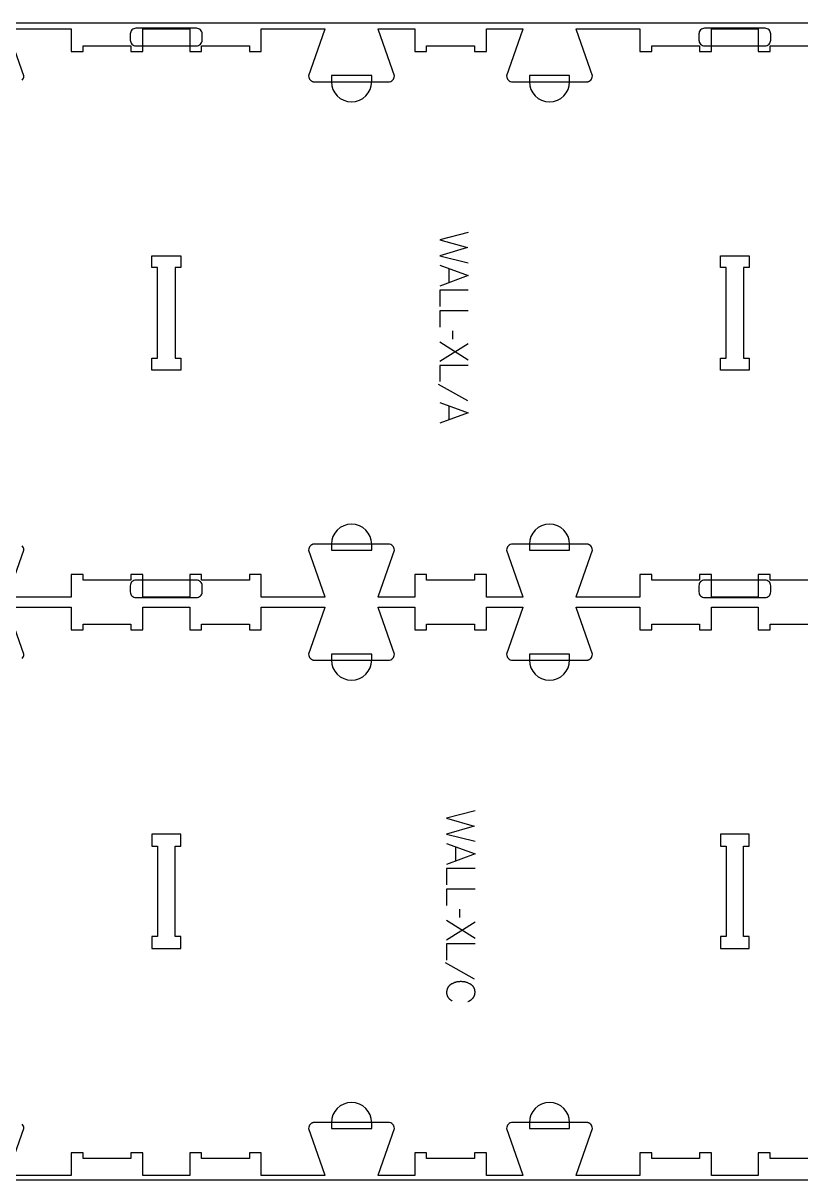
# Model space of a CAD drawing. Extents: x -31012 to -27828, y -10461 to -4867.
# Drawn here: x -30191 to -29370, y -6791 to -5571 of the extents above; entities that cross this region are included whole.
import ezdxf

# ---------------------------------------------------------------- set-up
doc = ezdxf.new("R2010")
doc.units = 0
for name, color, linetype in [('0_SHEET_SPRUCEPLY_2440X122', 1, 'CONTINUOUS'), ('1_ANYTOOL_1MMDEEP_LABELS_S', 2, 'CONTINUOUS'), ('3_ANYTOOL_CUTTHROUGH_INSID', 4, 'CONTINUOUS'), ('4_ANYTOOL_CUTTHROUGH_OUTSI', 5, 'CONTINUOUS'), ('5_ANYTOOL_HALF_MILL_9MM_IN', 3, 'CONTINUOUS')]:
    doc.layers.add(name, color=color, linetype=linetype)

msp = doc.modelspace()

# ---------------------------------------------------------------- linework, layer by layer
at = {"layer": '0_SHEET_SPRUCEPLY_2440X122'}
msp.add_lwpolyline([(-30640.2, -5571.2), (-30640.2, -6791.2), (-28200.2, -6791.2), (-28200.2, -5571.2)], close=True, dxfattribs=at)
at = {"layer": '1_ANYTOOL_1MMDEEP_LABELS_S'}
for points in [[(-29721.5, -5791.9), (-29751.5, -5799.6), (-29722.4, -5808), (-29751.5, -5816.5), (-29721.5, -5824)], [(-29751.5, -5826.6), (-29721.5, -5837.5), (-29751.5, -5848.5)], [(-29742, -5830.1), (-29742, -5845)], [(-29721.5, -5852.8), (-29751.5, -5852.8), (-29751.5, -5869.9)], [(-29721.5, -5874.6), (-29751.5, -5874.6), (-29751.5, -5891.7)], [(-29737.7, -5904.4), (-29737.7, -5895.6)], [(-29721.5, -5926.7), (-29751.5, -5907.8)], [(-29751.5, -5927.9), (-29721.5, -5909)], [(-29721.5, -5932.2), (-29751.5, -5932.2), (-29751.5, -5949.3)], [(-29722, -5969.5), (-29752.8, -5952.3)], [(-29751.5, -5971.2), (-29721.5, -5982.1), (-29751.5, -5993.1)], [(-29742, -5974.7), (-29742, -5989.6)], [(-29714.3, -6401.9), (-29744.3, -6409.6), (-29715.2, -6418.1), (-29744.3, -6426.5), (-29714.3, -6434)], [(-29744.3, -6436.6), (-29714.3, -6447.5), (-29744.3, -6458.6)], [(-29734.8, -6440.1), (-29734.8, -6455)], [(-29714.3, -6462.8), (-29744.3, -6462.8), (-29744.3, -6479.9)], [(-29714.3, -6484.7), (-29744.3, -6484.7), (-29744.3, -6501.8)], [(-29730.4, -6514.4), (-29730.5, -6505.6)], [(-29714.3, -6536.7), (-29744.3, -6517.8)], [(-29744.3, -6538), (-29714.3, -6519)], [(-29714.3, -6542.3), (-29744.3, -6542.3), (-29744.3, -6559.4)], [(-29714.8, -6579.5), (-29745.6, -6562.3)], [(-29721.8, -6603.1), (-29721.4, -6603), (-29721, -6602.8), (-29720.6, -6602.6), (-29720.3, -6602.4), (-29719.9, -6602.2), (-29719.5, -6602), (-29719.2, -6601.8), (-29718.8, -6601.6), (-29718.5, -6601.3), (-29718.2, -6601.1), (-29717.9, -6600.8), (-29717.6, -6600.5), (-29717.3, -6600.3), (-29717, -6600), (-29716.7, -6599.7), (-29716.4, -6599.4), (-29716.3, -6599.2), (-29716.2, -6599), (-29716.1, -6598.9), (-29715.9, -6598.7), (-29715.8, -6598.6), (-29715.7, -6598.4), (-29715.6, -6598.2), (-29715.5, -6598), (-29715.4, -6597.9), (-29715.3, -6597.7), (-29715.2, -6597.5), (-29715.1, -6597.3), (-29715.1, -6597.1), (-29715, -6597), (-29714.9, -6596.8), (-29714.8, -6596.6), (-29714.8, -6596.4), (-29714.7, -6596.2), (-29714.7, -6596), (-29714.6, -6595.8), (-29714.6, -6595.6), (-29714.5, -6595.4), (-29714.5, -6595.2), (-29714.4, -6595), (-29714.4, -6594.8), (-29714.4, -6594.6), (-29714.4, -6594.4), (-29714.3, -6594.1), (-29714.3, -6593.9), (-29714.3, -6593.7), (-29714.3, -6593.5), (-29714.3, -6593.3), (-29714.3, -6592.9), (-29714.3, -6592.6), (-29714.4, -6592.2), (-29714.4, -6591.9), (-29714.4, -6591.6), (-29714.5, -6591.3), (-29714.5, -6591), (-29714.6, -6590.7), (-29714.7, -6590.4), (-29714.8, -6590.1), (-29714.9, -6589.8), (-29715, -6589.5), (-29715.1, -6589.2), (-29715.2, -6589.1), (-29715.2, -6588.9), (-29715.3, -6588.8), (-29715.3, -6588.7), (-29715.4, -6588.5), (-29715.5, -6588.4), (-29715.6, -6588.3), (-29715.6, -6588.1), (-29715.7, -6588), (-29715.8, -6587.9), (-29715.9, -6587.8), (-29716, -6587.6), (-29716.1, -6587.5), (-29716.1, -6587.4), (-29716.3, -6587.2), (-29716.5, -6586.9), (-29716.7, -6586.7), (-29717, -6586.5), (-29717.2, -6586.3), (-29717.4, -6586.1), (-29717.7, -6585.9), (-29717.9, -6585.7), (-29718.2, -6585.5), (-29718.4, -6585.3), (-29718.7, -6585.1), (-29719, -6584.9), (-29719.6, -6584.6), (-29720.2, -6584.3), (-29720.8, -6584), (-29721.4, -6583.7), (-29722, -6583.4), (-29722.7, -6583.2), (-29723.3, -6583), (-29723.9, -6582.8), (-29724.6, -6582.6), (-29725.2, -6582.5), (-29725.9, -6582.4), (-29726.6, -6582.3), (-29727.2, -6582.2), (-29727.9, -6582.2), (-29728.6, -6582.1), (-29729.3, -6582.1), (-29730, -6582.1), (-29730.7, -6582.2), (-29731.4, -6582.2), (-29732.1, -6582.3), (-29732.7, -6582.4), (-29733.4, -6582.5), (-29734.1, -6582.7), (-29734.4, -6582.7), (-29734.7, -6582.8), (-29735, -6582.9), (-29735.3, -6583), (-29735.7, -6583.1), (-29736, -6583.2), (-29736.3, -6583.3), (-29736.6, -6583.5), (-29737.2, -6583.7), (-29737.8, -6584), (-29738.4, -6584.3), (-29739, -6584.6), (-29739.6, -6585), (-29739.9, -6585.1), (-29740.2, -6585.3), (-29740.5, -6585.5), (-29740.7, -6585.7), (-29741, -6585.9), (-29741.2, -6586.1), (-29741.5, -6586.3), (-29741.7, -6586.6), (-29741.9, -6586.8), (-29742.1, -6587), (-29742.3, -6587.3), (-29742.4, -6587.4), (-29742.5, -6587.5), (-29742.6, -6587.6), (-29742.7, -6587.8), (-29742.7, -6587.9), (-29742.8, -6588), (-29742.9, -6588.1), (-29743, -6588.3), (-29743.1, -6588.4), (-29743.1, -6588.5), (-29743.2, -6588.7), (-29743.3, -6588.8), (-29743.4, -6589.1), (-29743.5, -6589.4), (-29743.7, -6589.7), (-29743.8, -6590), (-29743.9, -6590.3), (-29743.9, -6590.6), (-29744, -6590.9), (-29744.1, -6591.2), (-29744.2, -6591.5), (-29744.2, -6591.9), (-29744.2, -6592.2), (-29744.3, -6592.5), (-29744.3, -6592.9), (-29744.3, -6593.2), (-29744.3, -6593.6), (-29744.3, -6594), (-29744.3, -6594.4), (-29744.3, -6594.5), (-29744.3, -6594.7), (-29744.2, -6594.9), (-29744.2, -6595.1), (-29744.2, -6595.3), (-29744.2, -6595.4), (-29744.1, -6595.6), (-29744.1, -6595.8), (-29744, -6595.9), (-29744, -6596.1), (-29744, -6596.3), (-29743.9, -6596.4), (-29743.9, -6596.6), (-29743.8, -6596.8), (-29743.7, -6596.9), (-29743.7, -6597.1), (-29743.6, -6597.2), (-29743.5, -6597.4), (-29743.5, -6597.5), (-29743.4, -6597.7), (-29743.3, -6597.8), (-29743.2, -6598), (-29743.2, -6598.1), (-29743.1, -6598.3), (-29743, -6598.4), (-29742.9, -6598.6), (-29742.8, -6598.7), (-29742.7, -6598.8), (-29742.5, -6599.1), (-29742.3, -6599.4), (-29742, -6599.6), (-29741.8, -6599.9), (-29741.6, -6600.1), (-29741.3, -6600.3), (-29741.1, -6600.6), (-29740.8, -6600.8), (-29740.6, -6601), (-29740.3, -6601.2), (-29740, -6601.4), (-29739.7, -6601.7), (-29739.4, -6601.9), (-29739.1, -6602.1), (-29738.8, -6602.2), (-29738.5, -6602.4)]]:
    msp.add_lwpolyline(points, dxfattribs=at)
at = {"layer": '3_ANYTOOL_CUTTHROUGH_INSID', "color": 4}
for points in [[(-30055.2, -5816.6), (-30024.9, -5816.6), (-30024.9, -5829.1), (-30030.9, -5829.1), (-30030.9, -5924.6), (-30024.9, -5924.6), (-30024.9, -5937.1), (-30055.4, -5937.1), (-30055.4, -5924.6), (-30049.4, -5924.6), (-30049.4, -5829.1), (-30055.4, -5829.1), (-30055.4, -5816.6)], [(-29455.2, -5816.6), (-29424.9, -5816.6), (-29424.9, -5829.1), (-29430.9, -5829.1), (-29430.9, -5924.6), (-29424.9, -5924.6), (-29424.9, -5937.1), (-29455.4, -5937.1), (-29455.4, -5924.6), (-29449.4, -5924.6), (-29449.4, -5829.1), (-29455.4, -5829.1), (-29455.4, -5816.6)], [(-30055.2, -6547.1), (-30024.9, -6547.1), (-30024.9, -6534.6), (-30030.9, -6534.6), (-30030.9, -6439.1), (-30024.9, -6439.1), (-30024.9, -6426.6), (-30055.4, -6426.6), (-30055.4, -6439.1), (-30049.4, -6439.1), (-30049.4, -6534.6), (-30055.4, -6534.6), (-30055.4, -6547.1)], [(-29455.2, -6547.1), (-29424.9, -6547.1), (-29424.9, -6534.6), (-29430.9, -6534.6), (-29430.9, -6439.1), (-29424.9, -6439.1), (-29424.9, -6426.6), (-29455.4, -6426.6), (-29455.4, -6439.1), (-29449.4, -6439.1), (-29449.4, -6534.6), (-29455.4, -6534.6), (-29455.4, -6547.1)]]:
    msp.add_lwpolyline(points, close=True, dxfattribs=at)
at = {"layer": '4_ANYTOOL_CUTTHROUGH_OUTSI', "color": 5}
for points in [[(-30207.6, -5577.1), (-30140.4, -5577.1), (-30140.4, -5601.1), (-30127.9, -5601.1), (-30127.9, -5595.1), (-30077.4, -5595.1), (-30077.4, -5601.1), (-30064.9, -5601.1), (-30064.9, -5577.1), (-30015.4, -5577.1), (-30015.4, -5601.1), (-30002.9, -5601.1), (-30002.9, -5595.1), (-29952.4, -5595.1), (-29952.4, -5601.1), (-29939.9, -5601.1), (-29939.9, -5577.1), (-29872.8, -5577.1), (-29872.8, -5577.1, -0.061485), (-29873, -5578.5), (-29889.9, -5626.8), (-29889.9, -5626.8), (-29889.9, -5626.9), (-29889.9, -5626.9, 0.198912), (-29888.1, -5631.3), (-29888, -5631.4), (-29887.9, -5631.5), (-29887.7, -5631.6), (-29887.6, -5631.7), (-29887.5, -5631.8), (-29887.4, -5631.9), (-29887.3, -5632), (-29887.1, -5632.1), (-29887, -5632.2), (-29886.9, -5632.2), (-29886.7, -5632.3), (-29886.6, -5632.4), (-29886.5, -5632.5), (-29886.3, -5632.5), (-29886.2, -5632.6), (-29886, -5632.7), (-29885.9, -5632.7), (-29885.8, -5632.8), (-29885.6, -5632.8), (-29885.5, -5632.9), (-29885.3, -5632.9), (-29885.2, -5632.9), (-29885, -5633), (-29884.9, -5633), (-29884.7, -5633), (-29884.6, -5633.1), (-29884.4, -5633.1), (-29884.3, -5633.1), (-29884.1, -5633.1), (-29884, -5633.1), (-29883.8, -5633.1), (-29883.7, -5633.1), (-29805.7, -5633.1, 0.414214), (-29799.4, -5626.9), (-29799.4, -5626.8), (-29799.4, -5626.8), (-29816.3, -5578.5), (-29816.3, -5578.5, -0.061485), (-29816.5, -5577.1), (-29777.9, -5577.1), (-29777.9, -5601.1), (-29765.4, -5601.1), (-29765.4, -5595.1), (-29714.9, -5595.1), (-29714.9, -5601.1), (-29702.4, -5601.1), (-29702.4, -5577.1), (-29663.9, -5577.1), (-29663.9, -5577.1, -0.061485), (-29664.1, -5578.5), (-29681, -5626.8), (-29681, -5626.8), (-29681, -5626.9), (-29681, -5626.9, 0.414214), (-29674.7, -5633.1), (-29596.7, -5633.1), (-29596.6, -5633.1), (-29596.4, -5633.1), (-29596.3, -5633.1), (-29596.1, -5633.1), (-29596, -5633.1), (-29595.8, -5633.1), (-29595.7, -5633), (-29595.5, -5633), (-29595.4, -5633), (-29595.2, -5632.9), (-29595.1, -5632.9), (-29594.9, -5632.9), (-29594.8, -5632.8), (-29594.6, -5632.8), (-29594.5, -5632.7), (-29594.4, -5632.7), (-29594.2, -5632.6), (-29594.1, -5632.5), (-29593.9, -5632.5), (-29593.8, -5632.4), (-29593.7, -5632.3), (-29593.5, -5632.2), (-29593.4, -5632.2), (-29593.3, -5632.1), (-29593.1, -5632), (-29593, -5631.9), (-29592.9, -5631.8), (-29592.8, -5631.7), (-29592.7, -5631.6), (-29592.5, -5631.5), (-29592.4, -5631.4), (-29592.3, -5631.3, 0.198912), (-29590.5, -5626.9), (-29590.5, -5626.8), (-29590.5, -5626.8), (-29607.4, -5578.5), (-29607.4, -5578.5, -0.061485), (-29607.6, -5577.1), (-29540.4, -5577.1), (-29540.4, -5601.1), (-29527.9, -5601.1), (-29527.9, -5595.1), (-29477.4, -5595.1), (-29477.4, -5601.1), (-29464.9, -5601.1), (-29464.9, -5577.1), (-29415.4, -5577.1), (-29415.4, -5601.1), (-29402.9, -5601.1), (-29402.9, -5595.1), (-29352.4, -5595.1)], [(-30192.3, -5631.3, 0.198912), (-30190.5, -5626.9), (-30190.5, -5626.8), (-30190.5, -5626.8), (-30207.4, -5578.5)], [(-29352.4, -6158.6), (-29402.9, -6158.6), (-29402.9, -6152.6), (-29415.4, -6152.6), (-29415.4, -6176.6), (-29464.9, -6176.6), (-29464.9, -6152.6), (-29477.4, -6152.6), (-29477.4, -6158.6), (-29527.9, -6158.6), (-29527.9, -6152.6), (-29540.4, -6152.6), (-29540.4, -6176.6), (-29607.6, -6176.6), (-29607.6, -6176.6, -0.061485), (-29607.4, -6175.2), (-29590.5, -6127), (-29590.5, -6126.9), (-29590.5, -6126.9), (-29590.5, -6126.9, 0.198912), (-29592.3, -6122.5), (-29592.4, -6122.4), (-29592.5, -6122.3), (-29592.7, -6122.2), (-29592.8, -6122.1), (-29592.9, -6122), (-29593, -6121.9), (-29593.1, -6121.8), (-29593.3, -6121.7), (-29593.4, -6121.6), (-29593.5, -6121.5), (-29593.7, -6121.4), (-29593.8, -6121.4), (-29593.9, -6121.3), (-29594.1, -6121.2), (-29594.2, -6121.2), (-29594.4, -6121.1), (-29594.5, -6121.1), (-29594.6, -6121), (-29594.8, -6120.9), (-29594.9, -6120.9), (-29595.1, -6120.9), (-29595.2, -6120.8), (-29595.4, -6120.8), (-29595.5, -6120.8), (-29595.7, -6120.7), (-29595.8, -6120.7), (-29596, -6120.7), (-29596.1, -6120.7), (-29596.3, -6120.6), (-29596.4, -6120.6), (-29596.6, -6120.6), (-29596.7, -6120.6), (-29674.7, -6120.6, 0.414214), (-29681, -6126.9), (-29681, -6126.9), (-29681, -6127), (-29664.1, -6175.2), (-29664.1, -6175.2, -0.061485), (-29663.9, -6176.6), (-29702.4, -6176.6), (-29702.4, -6152.6), (-29714.9, -6152.6), (-29714.9, -6158.6), (-29765.4, -6158.6), (-29765.4, -6152.6), (-29777.9, -6152.6), (-29777.9, -6176.6), (-29816.5, -6176.6), (-29816.5, -6176.6, -0.061485), (-29816.3, -6175.2), (-29799.4, -6127), (-29799.4, -6126.9), (-29799.4, -6126.9), (-29799.4, -6126.9, 0.414214), (-29805.7, -6120.6), (-29883.7, -6120.6), (-29883.8, -6120.6), (-29884, -6120.6), (-29884.1, -6120.6), (-29884.3, -6120.7), (-29884.4, -6120.7), (-29884.6, -6120.7), (-29884.7, -6120.7), (-29884.9, -6120.8), (-29885, -6120.8), (-29885.2, -6120.8), (-29885.3, -6120.9), (-29885.5, -6120.9), (-29885.6, -6120.9), (-29885.8, -6121), (-29885.9, -6121.1), (-29886, -6121.1), (-29886.2, -6121.2), (-29886.3, -6121.2), (-29886.5, -6121.3), (-29886.6, -6121.4), (-29886.7, -6121.4), (-29886.9, -6121.5), (-29887, -6121.6), (-29887.1, -6121.7), (-29887.3, -6121.8), (-29887.4, -6121.9), (-29887.5, -6122), (-29887.6, -6122.1), (-29887.7, -6122.2), (-29887.9, -6122.3), (-29888, -6122.4), (-29888.1, -6122.5, 0.198912), (-29889.9, -6126.9), (-29889.9, -6126.9), (-29889.9, -6127), (-29873, -6175.2), (-29873, -6175.2, -0.061485), (-29872.8, -6176.6), (-29890.2, -6176.6), (-29939.9, -6176.6), (-29939.9, -6152.6), (-29952.4, -6152.6), (-29952.4, -6158.6), (-30002.9, -6158.6), (-30002.9, -6152.6), (-30015.4, -6152.6), (-30015.4, -6176.6), (-30064.9, -6176.6), (-30064.9, -6152.6), (-30077.4, -6152.6), (-30077.4, -6158.6), (-30127.9, -6158.6), (-30127.9, -6152.6), (-30140.4, -6152.6), (-30140.4, -6176.6), (-30207.6, -6176.6)], [(-30207.4, -6175.2), (-30190.5, -6127), (-30190.5, -6126.9), (-30190.5, -6126.9), (-30190.5, -6126.9, 0.198912), (-30192.3, -6122.5)], [(-30207.6, -6187.1), (-30190.2, -6187.1), (-30140.4, -6187.1), (-30140.4, -6211.1), (-30127.9, -6211.1), (-30127.9, -6205.1), (-30077.4, -6205.1), (-30077.4, -6211.1), (-30064.9, -6211.1), (-30064.9, -6187.1), (-30015.4, -6187.1), (-30015.4, -6211.1), (-30002.9, -6211.1), (-30002.9, -6205.1), (-29952.4, -6205.1), (-29952.4, -6211.1), (-29939.9, -6211.1), (-29939.9, -6187.1), (-29872.8, -6187.1), (-29872.8, -6187.1, -0.061485), (-29873, -6188.5), (-29889.9, -6236.8), (-29889.9, -6236.8), (-29889.9, -6236.9), (-29889.9, -6236.9, 0.198912), (-29888.1, -6241.3), (-29888, -6241.4), (-29887.9, -6241.5), (-29887.7, -6241.6), (-29887.6, -6241.7), (-29887.5, -6241.8), (-29887.4, -6241.9), (-29887.3, -6242), (-29887.1, -6242.1), (-29887, -6242.2), (-29886.9, -6242.2), (-29886.7, -6242.3), (-29886.6, -6242.4), (-29886.5, -6242.5), (-29886.3, -6242.5), (-29886.2, -6242.6), (-29886, -6242.7), (-29885.9, -6242.7), (-29885.8, -6242.8), (-29885.6, -6242.8), (-29885.5, -6242.9), (-29885.3, -6242.9), (-29885.2, -6242.9), (-29885, -6243), (-29884.9, -6243), (-29884.7, -6243), (-29884.6, -6243.1), (-29884.4, -6243.1), (-29884.3, -6243.1), (-29884.1, -6243.1), (-29884, -6243.1), (-29883.8, -6243.1), (-29883.7, -6243.1), (-29805.7, -6243.1, 0.414214), (-29799.4, -6236.9), (-29799.4, -6236.8), (-29799.4, -6236.8), (-29816.3, -6188.5), (-29816.3, -6188.5, -0.061485), (-29816.5, -6187.1), (-29777.9, -6187.1), (-29777.9, -6211.1), (-29765.4, -6211.1), (-29765.4, -6205.1), (-29714.9, -6205.1), (-29714.9, -6211.1), (-29702.4, -6211.1), (-29702.4, -6187.1), (-29663.9, -6187.1), (-29663.9, -6187.1, -0.061485), (-29664.1, -6188.5), (-29681, -6236.8), (-29681, -6236.8), (-29681, -6236.9), (-29681, -6236.9, 0.414214), (-29674.7, -6243.1), (-29596.7, -6243.1), (-29596.6, -6243.1), (-29596.4, -6243.1), (-29596.3, -6243.1), (-29596.1, -6243.1), (-29596, -6243.1), (-29595.8, -6243.1), (-29595.7, -6243), (-29595.5, -6243), (-29595.4, -6243), (-29595.2, -6242.9), (-29595.1, -6242.9), (-29594.9, -6242.9), (-29594.8, -6242.8), (-29594.6, -6242.8), (-29594.5, -6242.7), (-29594.4, -6242.7), (-29594.2, -6242.6), (-29594.1, -6242.5), (-29593.9, -6242.5), (-29593.8, -6242.4), (-29593.7, -6242.3), (-29593.5, -6242.2), (-29593.4, -6242.2), (-29593.3, -6242.1), (-29593.1, -6242), (-29593, -6241.9), (-29592.9, -6241.8), (-29592.8, -6241.7), (-29592.7, -6241.6), (-29592.5, -6241.5), (-29592.4, -6241.4), (-29592.3, -6241.3, 0.198912), (-29590.5, -6236.9), (-29590.5, -6236.8), (-29590.5, -6236.8), (-29607.4, -6188.5), (-29607.4, -6188.5, -0.061485), (-29607.6, -6187.1), (-29590.2, -6187.1), (-29540.4, -6187.1), (-29540.4, -6211.1), (-29527.9, -6211.1), (-29527.9, -6205.1), (-29477.4, -6205.1), (-29477.4, -6211.1), (-29464.9, -6211.1), (-29464.9, -6187.1), (-29415.4, -6187.1), (-29415.4, -6211.1), (-29402.9, -6211.1), (-29402.9, -6205.1), (-29352.4, -6205.1)], [(-30192.3, -6241.3, 0.198912), (-30190.5, -6236.9), (-30190.5, -6236.8), (-30190.5, -6236.8), (-30207.4, -6188.5)], [(-29352.4, -6768.6), (-29402.9, -6768.6), (-29402.9, -6762.6), (-29415.4, -6762.6), (-29415.4, -6786.6), (-29464.9, -6786.6), (-29464.9, -6762.6), (-29477.4, -6762.6), (-29477.4, -6768.6), (-29527.9, -6768.6), (-29527.9, -6762.6), (-29540.4, -6762.6), (-29540.4, -6786.6), (-29607.6, -6786.6), (-29607.6, -6786.6, -0.061485), (-29607.4, -6785.2), (-29590.5, -6737), (-29590.5, -6736.9), (-29590.5, -6736.9), (-29590.5, -6736.9, 0.198912), (-29592.3, -6732.5), (-29592.4, -6732.4), (-29592.5, -6732.3), (-29592.7, -6732.2), (-29592.8, -6732.1), (-29592.9, -6732), (-29593, -6731.9), (-29593.1, -6731.8), (-29593.3, -6731.7), (-29593.4, -6731.6), (-29593.5, -6731.5), (-29593.7, -6731.4), (-29593.8, -6731.4), (-29593.9, -6731.3), (-29594.1, -6731.2), (-29594.2, -6731.2), (-29594.4, -6731.1), (-29594.5, -6731.1), (-29594.6, -6731), (-29594.8, -6730.9), (-29594.9, -6730.9), (-29595.1, -6730.9), (-29595.2, -6730.8), (-29595.4, -6730.8), (-29595.5, -6730.8), (-29595.7, -6730.7), (-29595.8, -6730.7), (-29596, -6730.7), (-29596.1, -6730.7), (-29596.3, -6730.6), (-29596.4, -6730.6), (-29596.6, -6730.6), (-29596.7, -6730.6), (-29674.7, -6730.6, 0.414214), (-29681, -6736.9), (-29681, -6736.9), (-29681, -6737), (-29664.1, -6785.2), (-29664.1, -6785.2, -0.061485), (-29663.9, -6786.6), (-29702.4, -6786.6), (-29702.4, -6762.6), (-29714.9, -6762.6), (-29714.9, -6768.6), (-29765.4, -6768.6), (-29765.4, -6762.6), (-29777.9, -6762.6), (-29777.9, -6786.6), (-29816.5, -6786.6), (-29816.5, -6786.6, -0.061485), (-29816.3, -6785.2), (-29799.4, -6737), (-29799.4, -6736.9), (-29799.4, -6736.9), (-29799.4, -6736.9, 0.414214), (-29805.7, -6730.6), (-29883.7, -6730.6), (-29883.8, -6730.6), (-29884, -6730.6), (-29884.1, -6730.6), (-29884.3, -6730.7), (-29884.4, -6730.7), (-29884.6, -6730.7), (-29884.7, -6730.7), (-29884.9, -6730.8), (-29885, -6730.8), (-29885.2, -6730.8), (-29885.3, -6730.9), (-29885.5, -6730.9), (-29885.6, -6730.9), (-29885.8, -6731), (-29885.9, -6731.1), (-29886, -6731.1), (-29886.2, -6731.2), (-29886.3, -6731.2), (-29886.5, -6731.3), (-29886.6, -6731.4), (-29886.7, -6731.4), (-29886.9, -6731.5), (-29887, -6731.6), (-29887.1, -6731.7), (-29887.3, -6731.8), (-29887.4, -6731.9), (-29887.5, -6732), (-29887.6, -6732.1), (-29887.7, -6732.2), (-29887.9, -6732.3), (-29888, -6732.4), (-29888.1, -6732.5, 0.198912), (-29889.9, -6736.9), (-29889.9, -6736.9), (-29889.9, -6737), (-29873, -6785.2), (-29873, -6785.2, -0.061485), (-29872.8, -6786.6), (-29939.9, -6786.6), (-29939.9, -6762.6), (-29952.4, -6762.6), (-29952.4, -6768.6), (-30002.9, -6768.6), (-30002.9, -6762.6), (-30015.4, -6762.6), (-30015.4, -6786.6), (-30064.9, -6786.6), (-30064.9, -6762.6), (-30077.4, -6762.6), (-30077.4, -6768.6), (-30127.9, -6768.6), (-30127.9, -6762.6), (-30140.4, -6762.6), (-30140.4, -6786.6), (-30207.6, -6786.6)], [(-30207.4, -6785.2), (-30190.5, -6737), (-30190.5, -6736.9), (-30190.5, -6736.9), (-30190.5, -6736.9, 0.198912), (-30192.3, -6732.5)]]:
    msp.add_lwpolyline(points, format="xyb", dxfattribs=at)
at = {"layer": '5_ANYTOOL_HALF_MILL_9MM_IN', "color": 3}
for points in [[(-30072.1, -5576.6, 0.414214), (-30078.1, -5582.6), (-30078.1, -5589.1, 0.414214), (-30072.1, -5595.1), (-30008.3, -5595.1, 0.414214), (-30002.3, -5589.1), (-30002.3, -5582.6, 0.414214), (-30008.3, -5576.6)], [(-29472.1, -5576.6, 0.414214), (-29478.1, -5582.6), (-29478.1, -5589.1, 0.414214), (-29472.1, -5595.1), (-29408.3, -5595.1, 0.414214), (-29402.3, -5589.1), (-29402.3, -5582.6, 0.414214), (-29408.3, -5576.6)], [(-29865.9, -5632.9, 1), (-29823.4, -5632.9), (-29823.4, -5632.6), (-29823.4, -5626.6), (-29865.9, -5626.6), (-29865.9, -5632.6), (-29865.9, -5632.9)], [(-29657, -5632.9, 1), (-29614.5, -5632.9), (-29614.5, -5632.6), (-29614.5, -5626.6), (-29657, -5626.6), (-29657, -5632.6), (-29657, -5632.9)], [(-29823.4, -6120.9, 1), (-29865.9, -6120.9), (-29865.9, -6121.1), (-29865.9, -6127.1), (-29823.4, -6127.1), (-29823.4, -6121.1), (-29823.4, -6120.9)], [(-29614.5, -6120.9, 1), (-29657, -6120.9), (-29657, -6121.1), (-29657, -6127.1), (-29614.5, -6127.1), (-29614.5, -6121.1), (-29614.5, -6120.9)], [(-30072.1, -6158.6, 0.414214), (-30078.1, -6164.6), (-30078.1, -6171.1, 0.414214), (-30072.1, -6177.1), (-30008.3, -6177.1, 0.414214), (-30002.3, -6171.1), (-30002.3, -6164.6, 0.414214), (-30008.3, -6158.6)], [(-29472.1, -6158.6, 0.414214), (-29478.1, -6164.6), (-29478.1, -6171.1, 0.414214), (-29472.1, -6177.1), (-29408.3, -6177.1, 0.414214), (-29402.3, -6171.1), (-29402.3, -6164.6, 0.414214), (-29408.3, -6158.6)], [(-29865.9, -6242.9, 1), (-29823.4, -6242.9), (-29823.4, -6242.6), (-29823.4, -6236.6), (-29865.9, -6236.6), (-29865.9, -6242.6), (-29865.9, -6242.9)], [(-29657, -6242.9, 1), (-29614.5, -6242.9), (-29614.5, -6242.6), (-29614.5, -6236.6), (-29657, -6236.6), (-29657, -6242.6), (-29657, -6242.9)], [(-29823.4, -6730.9, 1), (-29865.9, -6730.9), (-29865.9, -6731.1), (-29865.9, -6737.1), (-29823.4, -6737.1), (-29823.4, -6731.1), (-29823.4, -6730.9)], [(-29614.5, -6730.9, 1), (-29657, -6730.9), (-29657, -6731.1), (-29657, -6737.1), (-29614.5, -6737.1), (-29614.5, -6731.1), (-29614.5, -6730.9)]]:
    msp.add_lwpolyline(points, format="xyb", close=True, dxfattribs=at)

doc.saveas('drawing.dxf')
